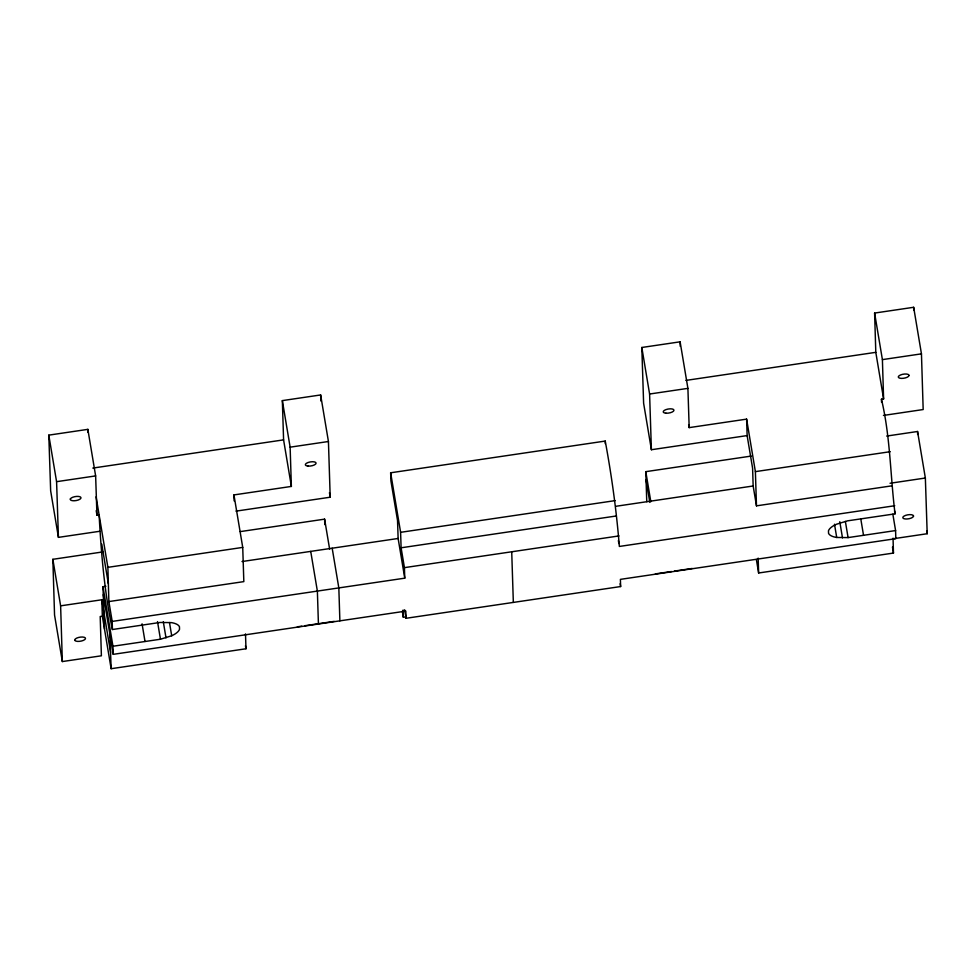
<?xml version="1.0" encoding="UTF-8"?>
<svg xmlns="http://www.w3.org/2000/svg" width="976" height="976" viewBox="0 0 976 976"><rect width="100%" height="100%" fill="white"/><g stroke="black" fill="none" stroke-linecap="round" stroke-linejoin="round"><path stroke-width="1.46" d="M892.845 514.193L895.59 530.566L895.809 538.667L620.407 579.366L620.626 586.552L406.053 618.284L405.821 611.11L113.253 654.335L112.948 646.246L160.454 639.231L171.703 635.766A22.253 8.369 -9.5 0 0 179.535 629.276L179.45 626.738A22.253 8.369 -9.5 0 0 171.276 622.603L159.918 622.481L112.411 629.52C104.347 591.639 101.223 553.307 99.101 514.84L96.953 515.157L96.209 510.655M883.451 415.434L923.174 409.542L921.454 353.849L913.658 307.294L874.606 313.064L882.402 359.619L883.597 398.891L881.45 399.208C890.429 436.967 890.283 475.654 895.053 513.84L847.546 520.842L836.298 524.307A22.253 8.369 -9.5 0 0 828.465 530.798L828.551 533.347A22.253 8.369 -9.5 0 0 836.713 537.471L848.083 537.593L895.59 530.566M99.625 531.298L58.426 537.373L50.654 490.843L48.8 435.137L87.852 429.355L95.636 475.91L96.953 515.157M234.142 500.895L233.947 494.917L291.373 486.426L283.589 439.871L282.345 400.611L320.64 394.951L328.436 441.506L330.205 497.211L235.972 511.143M746.603 419.131L747.128 435.589L651.395 449.729L643.611 403.198L641.818 347.48L680.113 341.82L687.909 388.363L689.178 427.622L746.603 419.131L755.387 471.628L756.485 505.849L891.43 485.902M92.818 468.077L283.589 439.871M685.908 380.408L875.801 352.336L874.606 313.064M58.426 537.373L56.584 481.68L95.636 475.91M291.373 486.426L290.128 447.167L328.436 441.506M651.395 449.729L649.601 394.023L687.909 388.363M882.402 359.619L921.454 353.849M112.411 629.52L112.191 621.419L404.759 578.17L398.123 538.471L397.537 520.489L390.9 480.802L390.644 472.787L605.23 441.067C611.708 476.02 616.527 511.131 619.357 546.45L894.748 505.739M62.342 661.557L60.622 605.84L101.809 599.776L102.346 616.21L100.199 616.527L101.394 655.799L62.342 661.557L54.546 615.014L52.85 559.309L103.09 551.879M240.218 531.615L324.605 519.147L329.632 549.171M646.759 501.701L645.795 471.664L751.288 456.073M886.659 436.065L917.562 431.49L925.358 478.02L927.2 533.726L892.662 538.837M112.191 621.419L108.873 601.57L107.885 567.337L242.731 547.402L233.947 494.917M755.387 471.628L890.234 451.693M404.759 578.17L404.43 567.642L401.099 547.792L400.611 532.323L615.197 500.615M241.999 561.542L398.123 538.471M615.697 506.312L753.155 485.987L752.594 468.212L747.128 435.589M104.493 629.02L102.98 586.71L105.896 586.283M401.099 547.792L615.697 516.072M890.051 483.266L925.358 478.02M108.873 601.57L243.829 581.623L242.731 547.402M404.43 567.642L619.016 535.922M297.351 626.824L301.779 626.165M304.719 625.738L334.182 621.383M655.36 573.9L671.561 571.509M674.514 571.07L692.191 568.459M402.332 611.305L403.332 617.259L406.309 616.82M102.346 616.21L111.13 668.706L245.976 648.772L245.501 633.888M756.376 559.492L758.633 572.997L893.467 553.063L893.04 538.179M926.7 530.724L927.2 533.726M875.801 352.336L883.597 398.891M894.553 510.863L895.053 513.84M892.467 547.06L893.467 553.063M860.82 519.098L863.528 535.275M845.375 521.428L848.083 537.593M839.787 521.721L842.495 537.898M834.504 524.234L836.713 537.471M753.155 485.987L756.485 505.849M688.666 424.621L689.178 427.622M641.818 347.48L649.601 394.023M645.795 471.664L650.821 501.688M646.063 479.887L649.833 502.408M618.369 540.57L618.857 543.51M620.163 583.721L620.626 586.552M390.644 472.787L400.611 532.323M404.625 609.78L406.053 618.284M329.449 492.709L330.205 497.211M332.182 548.219L338.831 587.93L339.88 620.846M310.722 551.391L317.371 591.102L318.42 624.03M282.345 400.611L290.128 447.167M245.464 645.77L245.976 648.772M169.482 622.529L171.703 635.766M163.297 621.712L166.005 637.889M157.502 621.59L160.454 639.231M142.057 623.823L145.009 641.476M96.087 496.821L107.885 567.337M102.98 586.71L112.948 646.246M103.285 594.713L113.253 654.335M101.809 599.776L110.569 652.261L111.13 668.706M48.8 435.137L56.584 481.68M52.85 559.309L60.622 605.84M101.76 544.096L108.36 583.794M109.922 634.485L110.569 652.261M87.852 429.355L87.95 432.38M917.562 431.49L917.66 434.503M881.45 399.208L881.548 402.197M758.157 558.113L758.633 572.997M680.113 341.82L680.26 346.346M605.23 441.067L605.315 443.738M511.717 551.782L513.339 602.412M403.1 610.024L403.332 617.259M913.658 307.294L913.756 310.307M320.64 394.951L320.836 400.99M324.605 519.147L324.776 524.624M70.357 498.931L70.284 499.383A5.429 2.037 -9.5 0 0 78.202 500.029A5.429 2.037 -9.5 0 0 78.8 496.467A5.429 2.037 -9.5 0 0 70.357 498.931M913.499 516.023L913.426 516.475A5.429 2.037 -9.5 0 1 904.996 518.939A5.429 2.037 -9.5 0 1 905.594 515.377A5.429 2.037 -9.5 0 1 913.524 515.914L913.499 516.023M909.01 375.406L908.9 374.991A5.429 2.037 -9.5 0 0 900.384 375.028A5.429 2.037 -9.5 0 0 901.214 378.383A5.429 2.037 -9.5 0 0 909.034 375.504L909.034 375.504M74.884 640.415L74.762 639.902A5.429 2.037 -9.5 0 1 82.582 637.023A5.429 2.037 -9.5 0 1 83.399 640.378A5.429 2.037 -9.5 0 1 74.884 640.415M665.974 413.202A5.429 2.037 -9.6 0 0 673.965 410.225A5.429 2.037 -9.6 0 0 665.864 409.639A5.429 2.037 -9.6 0 0 665.974 413.202M308.099 466.101A5.429 2.037 -9.4 0 0 316.09 463.136A5.429 2.037 -9.4 0 0 307.977 462.539A5.429 2.037 -9.4 0 0 308.099 466.101"/></g></svg>
